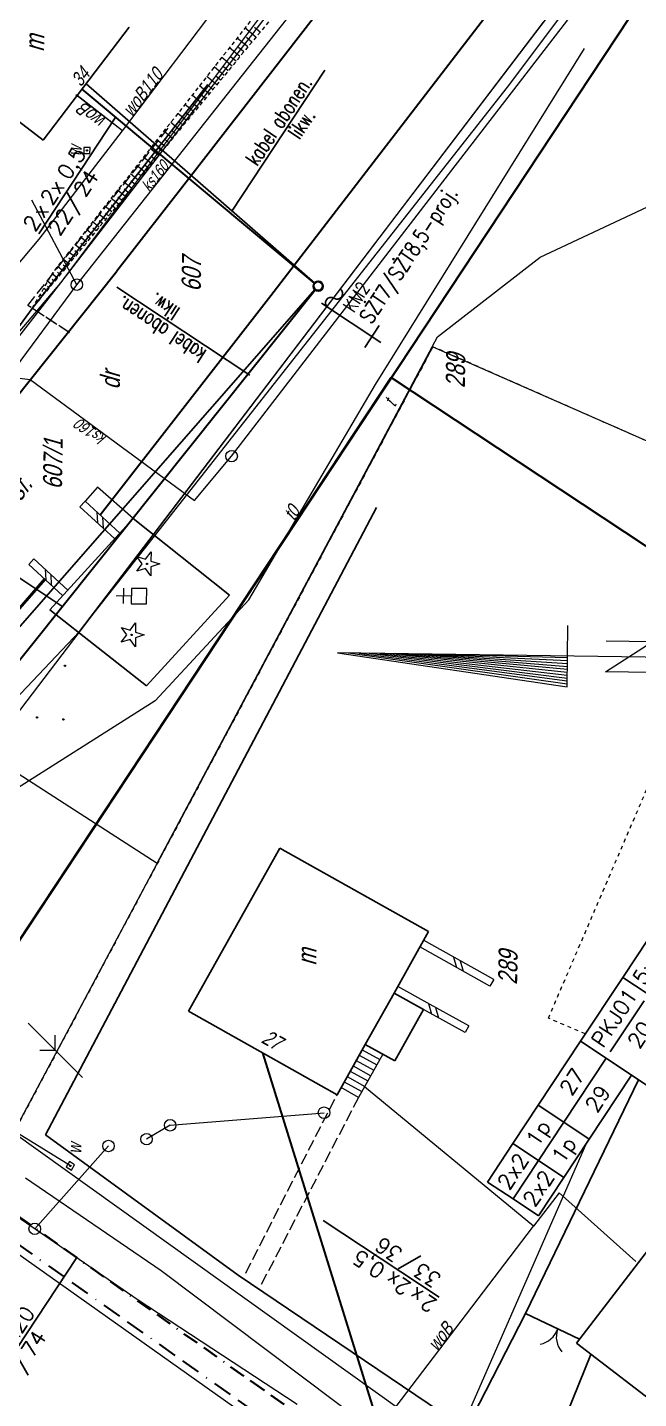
# Model space of a CAD drawing. Header units: millimetres. Extents: x 4848043 to 9699780, y 5827542 to 11659147.
# Drawn here: x 4849692.8 to 4849772.5, y 5830540 to 5830718.8 of the extents above; entities that cross this region are included whole.
import ezdxf
from ezdxf.enums import TextEntityAlignment as Align

# ---------------------------------------------------------------- set-up
doc = ezdxf.new("R2010")
doc.units = ezdxf.units.MM
doc.header["$MEASUREMENT"] = 0
for name, pattern in [('0', [0]), ('BORDER', [1.75, 0.5, -0.25, 0.5, -0.25, 0, -0.25]), ('BUD', [0]), ('GUZ', [1, 0.5, -0.5]), ('KOC', [2, 1.5, -0.5]), ('KOJ', [0]), ('SCH', [0]), ('UPW', [0]), ('WSG', [0]), ('WSQ', [0.85, 0.5, -0.35])]:
    doc.linetypes.add(name, pattern=pattern)
doc.layers.get('0').update_dxf_attribs({"lineweight": 18})
for name, color, linetype, lineweight in [('EADTD_T_0', 7, '0', 18), ('EBTPO_L_6', 9, '0', 18), ('EBUOA_T_0', 7, '0', 25), ('EBUOA_T_1', 251, '0', 25), ('EBUPP_L_3', 6, '0', 25), ('EDZPD_L_0', 251, '0', 18), ('EDZTD_T_0', 7, '0', 25), ('EUZOU_T_0', 251, '0', 18), ('EUZPU_L_4', 251, 'GUZ', 18), ('SDROK_T_0', 250, '0', 18), ('SDRPK_L_0', 7, '0', 35), ('SDRPK_L_2', 251, 'KOC', 18), ('SDRPT_L_6', 251, '0', 18), ('SZAPM_T_0', 251, '0', 18), ('SZOPO_T_0', 251, '0', 18), ('SZZPZ_T_0', 251, '0', 15), ('TEL kable doziemne proj.', 32, 'BORDER', 30), ('TES kable doziemne proj.', 4, 'BORDER', 40), ('TES kable napow. proj.', 241, 'LIN_NAPOW_PROJ', 35), ('TES zakończenia projektowane', 4, 'Continuous', 40), ('UEEPA_T_2', 251, '0', 18), ('UKKOO_T_2', 7, '0', 18), ('UKKPA_T_4', 251, '0', 18), ('UKKPOR_L_0', 36, '0', 18), ('UTTOO_T_0', 7, '0', 18), ('UTTPA_T_2', 34, '0', 18), ('UTTPO_L_0', 34, '0', 18), ('UWWOA_T_0', 251, '0', 18), ('UWWOO_T_0', 251, '0', 18), ('UWWPA_T_0', 251, '0', 18), ('UWWPO_L_0', 162, 'UPW', 18), ('WUKPS_L_2', 251, '0', 18)]:
    doc.layers.add(name, color=color, linetype=linetype, lineweight=lineweight)
doc.layers.add('RYS layout', color=7, linetype='Continuous', lineweight=30, plot=False)
for name, color, linetype in [('SZOPO_L_0', 251, 'BGS'), ('TES kable napow. likw.', 9, 'LIN_NAPOW_LIKW'), ('TES opisy kabli abon.', 30, 'Continuous'), ('TES opisy kabli rozdz.', 30, 'Continuous'), ('TES rury', 6, 'Continuous'), ('TES słup. PD', 6, 'Continuous')]:
    doc.layers.add(name, color=color, linetype=linetype)
doc.styles.add('ROMANS', font='simplex.shx')
doc.styles.add('SIMPLEX', font='simplex.shx', dxfattribs={"width": 0.8, "height": 1.5})
doc.styles.add('Simplex2', font='simplex.shx', dxfattribs={"width": 0.7})
doc.styles.get("Standard").update_dxf_attribs({"font": 'txt', "width": 0.8, "oblique": 15})
doc.linetypes.add('BGS', pattern='A,2.5,[133,ltypeshp.shx,S=0.2,R=0,X=0,Y=0],2.5', length=5)
doc.linetypes.add('LIN_NAPOW_LIKW', pattern='A,0.0001,[131,ltypeshp.shx,S=0.1,R=20,X=0.34023,Y=-0.12817],-0.1,[131,ltypeshp.shx,S=0.1,R=200,X=0.35977,Y=0.12817],-0.3,[135,l_napow.shx,S=0.1,R=0,X=-0.4,Y=0],-0.2,[135,l_napow.shx,S=0.1,R=180,X=0.2,Y=0],-0.2', length=0.8001)
doc.linetypes.add('LIN_NAPOW_PROJ', pattern='A,0.0001,-0.4,[136,l_napow.shx,S=0.1,R=0,X=-0.4,Y=0],-0.2,[137,l_napow.shx,S=0.1,R=0,X=-0.2,Y=0],-0.2', length=0.8001)

# ---------------------------------------------------------------- blocks, each defined once
blk = doc.blocks.new('FIG_2')
at = {"color": 0}
for p, q in [((-0.50583, 0.991555), (0.49417, 0.991555)), ((-0.00583, 0.491555), (-0.00583, 1.491555)), ((0.49417, 0.491555), (-0.50583, 0.491555)), ((-0.50583, 0.491555), (-0.50583, -0.508445)), ((0.49417, -0.508445), (0.49417, 0.491555)), ((-0.50583, -0.508445), (0.49417, -0.508445))]:
    blk.add_line(p, q, dxfattribs=at)
blk = doc.blocks.new('BGB')
at = {"color": 0}
for centre, start, end in [((-1.5, 0.021), 0, 60.404), ((1.5, 0.021), 120, 180.404)]:
    blk.add_arc(centre, 1.5, start, end, dxfattribs=at)
blk = doc.blocks.new('DIG')
at = {"color": 0}
for p, q in [((-0.78225, -0.26495), (-0.3012, 0.09375)), ((-0.4937, 0.6621), (-0.0039, 0.31545)), ((-0.3012, 0.09375), (-0.4937, 0.6621)), ((-0.0039, 0.31545), (0.4771, 0.67415)), ((0.4771, 0.67415), (0.2988, 0.1012)), ((0.2988, 0.1012), (0.7886, -0.24545)), ((-0.18225, -0.2575), (-0.78225, -0.26495)), ((0.01025, -0.82585), (-0.18225, -0.2575)), ((0.1886, -0.2529), (0.01025, -0.82585)), ((0.7886, -0.24545), (0.1886, -0.2529))]:
    blk.add_line(p, q, dxfattribs=at)
blk.add_circle((0, 0), 0.045, dxfattribs=at)
blk = doc.blocks.new('GRO')
at = {"color": 0}
blk.add_circle((0, 0), 0.045, dxfattribs=at)
blk = doc.blocks.new('PNN')
at = {"color": 0}
for p, q in [((0.4395, 0.01539), (5.4395, 0.01539)), ((2.9395, 0.01539), (2.2324, 0.72249)), ((2.9395, 0.01539), (2.2324, -0.69171))]:
    blk.add_line(p, q, dxfattribs=at)
blk = doc.blocks.new('UKK')
at = {"color": 0}
blk.add_circle((0, 0), 0.375, dxfattribs=at)
blk = doc.blocks.new('SLS')
at = {"color": 0}
blk.add_circle((0, 0), 0.25, dxfattribs=at)
blk.add_circle((0, 0), 0.25, dxfattribs=at)
blk = doc.blocks.new('ZAS')
at = {"color": 0}
for p, q in [((0.2, 0.2), (-0.2, 0.2)), ((-0.2, 0.2), (-0.2, -0.2)), ((0.2, -0.2), (0.2, 0.2)), ((-0.2, -0.2), (0.2, -0.2))]:
    blk.add_line(p, q, dxfattribs=at)
blk.add_circle((0, 0), 0.045, dxfattribs=at)
blk = doc.blocks.new('KIER_PLN2')
for p, q in [((0.34, 24.464), (-1.66, -5.536)), ((0.34, 24.464), (-1.66, -5.536)), ((0.34, -20.536), (0.34, 24.464)), ((0.34, 23.089), (-1.47, -5.536)), ((0.34, 21.714), (-1.28, -5.536)), ((0.34, 20.339), (-1.09, -5.536)), ((0.34, 18.964), (-0.9, -5.536)), ((0.34, 17.589), (-0.71, -5.536)), ((0.34, 16.214), (-0.52, -5.536)), ((0.34, 14.839), (-0.33, -5.536)), ((0.34, 13.464), (-0.14, -5.536)), ((0.34, 12.089), (0.05, -5.536)), ((0.34, 10.714), (0.24, -5.536)), ((-1.66, -5.536), (2.34, -5.536)), ((-0.66, -16.536), (-0.66, -10.536)), ((-0.66, -10.536), (1.34, -16.536)), ((1.34, -16.536), (1.34, -10.536))]:
    blk.add_line(p, q)
blk = doc.blocks.new('KB-RZP')
at = {"style": 'SIMPLEX'}
for s, p in [('x', (-4.75, 0.25)), ('x', (-2.783, 0.25)), ('/', (0.5, 0.389))]:
    blk.add_text(s, height=1, dxfattribs=at).set_placement(p)
for tag, p in [('POJ-KAB', (-5.158, 0.25)), ('DL-KAB', (0.19, -1.25))]:
    blk.add_attdef(tag, text='', height=1, dxfattribs=at).set_placement(p, align=Align.RIGHT)
for tag, p in [('KONS-KAB', (-3.5, 0.25)), ('SR-ZYL', (-0.85, 0.25)), ('SEP', (0.835, -1.25))]:
    blk.add_attdef(tag, text='', height=1, dxfattribs=at).set_placement(p, align=Align.CENTER)
for tag, p in [('NR-KAB', (1.5, 0.25)), ('DL-MON', (1.5, -1.25))]:
    blk.add_attdef(tag, p, '', height=1, dxfattribs=at)
at = {"style": 'SIMPLEX', "flags": 1}
blk.add_attdef('TYP-KAB', text='', height=0.5, dxfattribs=at).set_placement((-8.408, 0.25), align=Align.RIGHT)
blk.add_attdef('REJ-SZAF', (7.64, 0.25), '', height=0.5, dxfattribs=at)
blk = doc.blocks.new('KB-IWP')
at = {"style": 'SIMPLEX'}
for p in [(-1.218, 0.25), (0.637, 0.25)]:
    blk.add_text('x', height=1, dxfattribs=at).set_placement(p, align=Align.RIGHT)
for tag, p in [('POJ-KAB', (-2.134, 0.25)), ('DL-KAB', (-0.618, -1.25))]:
    blk.add_attdef(tag, text='', height=1, dxfattribs=at).set_placement(p, align=Align.RIGHT)
for tag, p in [('KONS-KAB', (-0.519, 0.25)), ('SR-ZYL', (2.116, 0.25)), ('SEP', (-0.022, -1.25))]:
    blk.add_attdef(tag, text='', height=1, dxfattribs=at).set_placement(p, align=Align.CENTER)
at = {"style": 'SIMPLEX', "flags": 1}
blk.add_attdef('TYP-KAB', text='', height=0.5, dxfattribs=at).set_placement((-6.017, 0.25), align=Align.RIGHT)
blk.add_attdef('REJ-SZAF', (6.387, 0.25), '', height=0.5, dxfattribs=at)
at = {"style": 'SIMPLEX'}
blk.add_attdef('DL-MON', (0.697, -1.25), '', height=1, dxfattribs=at)
blk = doc.blocks.new('*U135')
for p, q in [((10, 0), (0, 0)), ((0, 0), (0, -4)), ((10, -4), (10, 0)), ((0, -4), (0, -8)), ((9, -4), (1, -4)), ((10, -8), (10, -4)), ((0, -8), (0, -12)), ((10, -12), (10, -8)), ((10, -12), (0, -12))]:
    blk.add_line(p, q)
at = {"style": 'SIMPLEX'}
for tag, p in [('SZAFA', (5, -2)), ('PUNKT', (5, -6))]:
    blk.add_attdef(tag, text='', height=2, dxfattribs=at).set_placement(p, align=Align.MIDDLE_CENTER)
blk = doc.blocks.new('*U136')
for p, q in [((6, 0), (0, 0)), ((0, 0), (0, -4)), ((6, 0), (6, -4)), ((12, 0), (6, 0)), ((22, 0), (12, 0)), ((12, 0), (12, -4)), ((22, -4), (22, 0)), ((6, -4), (0, -4)), ((12, -4), (6, -4)), ((22, -4), (12, -4))]:
    blk.add_line(p, q)
at = {"style": 'SIMPLEX'}
for s, p in [('2x2', (3, -2)), ('1p', (9, -2))]:
    blk.add_text(s, height=2, dxfattribs=at).set_placement(p, align=Align.MIDDLE_CENTER)
blk.add_attdef('PARA1', text='', height=2, dxfattribs=at).set_placement((17, -2), align=Align.MIDDLE_CENTER)
blk = doc.blocks.new('*U126')
for p, q in [((6, 0), (0, 0)), ((0, 0), (0, -16)), ((6, 0), (6, -4)), ((12, 0), (6, 0)), ((22, 0), (12, 0)), ((12, 0), (12, -4)), ((22, -4), (22, 0)), ((6, -4), (6, -8)), ((12, -4), (6, -4)), ((22, -4), (12, -4)), ((12, -4), (12, -8)), ((22, -8), (22, -4)), ((6, -8), (6, -12)), ((12, -8), (6, -8)), ((22, -8), (12, -8)), ((12, -8), (12, -12)), ((22, -12), (22, -8)), ((6, -12), (6, -16)), ((12, -12), (6, -12)), ((22, -12), (12, -12)), ((12, -12), (12, -16)), ((22, -16), (22, -12)), ((0, -16), (0, -20)), ((6, -16), (6, -20)), ((12, -16), (6, -16)), ((22, -16), (12, -16)), ((12, -16), (12, -20)), ((22, -20), (22, -16)), ((6, -20), (0, -20)), ((12, -20), (6, -20)), ((12, -20), (22, -20))]:
    blk.add_line(p, q)
at = {"style": 'SIMPLEX'}
for s, p in [('5x2', (3, -2)), ('1p', (9, -2)), ('2p', (9, -6)), ('3p', (9, -10)), ('4p', (9, -14)), ('5p', (9, -18))]:
    blk.add_text(s, height=2, dxfattribs=at).set_placement(p, align=Align.MIDDLE_CENTER)
for tag, p in [('PARA1', (17, -2)), ('PARA2', (17, -6)), ('PARA3', (17, -10)), ('PARA4', (17, -14)), ('PARA5', (17, -18))]:
    blk.add_attdef(tag, text='', height=2, dxfattribs=at).set_placement(p, align=Align.MIDDLE_CENTER)

msp = doc.modelspace()

# ---------------------------------------------------------------- linework, layer by layer
at = {"layer": 'EBTPO_L_6', "linetype": 'SCH'}
for p, q in [((4849736.83, 5830586.17), (4849733.67, 5830580.55)), ((4849739.11, 5830584.89), (4849735.94, 5830579.27)), ((4849736.04, 5830584.79), (4849738.32, 5830583.51)), ((4849736.44, 5830585.48), (4849738.71, 5830584.2)), ((4849739.11, 5830584.89), (4849736.83, 5830586.17)), ((4849735.26, 5830583.38), (4849737.54, 5830582.1)), ((4849735.65, 5830584.08), (4849737.93, 5830582.81)), ((4849734.08, 5830581.28), (4849736.38, 5830580.02)), ((4849734.47, 5830582), (4849736.77, 5830580.71)), ((4849734.87, 5830582.69), (4849737.16, 5830581.41)), ((4849735.94, 5830579.27), (4849733.67, 5830580.55))]:
    msp.add_line(p, q, dxfattribs=at)
at = {"layer": 'EBUPP_L_3', "linetype": 'BUD'}
for p, q in [((4849694.83, 5830704.12), (4849706.05, 5830718.83)), ((4849682.67, 5830713.4), (4849694.83, 5830704.12))]:
    msp.add_line(p, q, dxfattribs=at)
at = {"layer": 'EBUPP_L_3', "linetype": '0'}
for p, q in [((4849713.76, 5830590.51), (4849725.7, 5830611.78)), ((4849725.7, 5830611.78), (4849745.07, 5830600.91)), ((4849745.07, 5830600.91), (4849740.59, 5830592.87)), ((4849740.59, 5830592.87), (4849736.83, 5830586.17)), ((4849740.59, 5830592.87), (4849744.41, 5830590.72)), ((4849733.15, 5830579.62), (4849713.76, 5830590.51)), ((4849744.41, 5830590.72), (4849740.67, 5830584.03)), ((4849733.15, 5830579.62), (4849736.83, 5830586.17)), ((4849740.67, 5830584.03), (4849736.83, 5830586.17)), ((4849764.38, 5830547.2), (4849777.65, 5830564.5)), ((4849784.31, 5830531.9), (4849764.38, 5830547.2))]:
    msp.add_line(p, q, dxfattribs=at)
at = {"layer": 'EDZPD_L_0', "linetype": '0'}
for p, q in [((4849741.57, 5830744.87), (4849697.07, 5830685.5)), ((4849699.56, 5830640.01), (4849766.72, 5830728.23)), ((4849728.59, 5830726.38), (4849697.07, 5830685.5)), ((4849728.59, 5830726.38), (4849697.07, 5830685.5)), ((4849755.36, 5830711), (4849767.76, 5830727.55)), ((4849667.28, 5830597.6), (4849760.08, 5830719.51)), ((4849699.56, 5830640.01), (4849755.36, 5830711)), ((4849697.07, 5830685.5), (4849628.93, 5830605.26)), ((4849697.07, 5830685.5), (4849690.69, 5830677.29)), ((4849697.07, 5830685.5), (4849690.69, 5830677.29)), ((4849690.95, 5830574.63), (4849745.65, 5830677.17)), ((4849745.65, 5830677.17), (4849800.55, 5830652.97)), ((4849617.37, 5830553.72), (4849699.56, 5830640.01)), ((4849659.04, 5830597.47), (4849699.56, 5830640.01)), ((4849748.29, 5830533.62), (4849690.95, 5830574.63)), ((4849748.29, 5830533.62), (4849765.58, 5830573.1)), ((4849680.47, 5830566.72), (4849719.64, 5830538.97))]:
    msp.add_line(p, q, dxfattribs=at)
at = {"layer": 'EUZPU_L_4', "linetype": 'GUZ'}
for p, q in [((4849745.65, 5830677.17), (4849690.95, 5830574.63)), ((4849789.97, 5830657.62), (4849745.65, 5830677.17)), ((4849760.71, 5830589.59), (4849784.15, 5830644.08)), ((4849765.54, 5830587.55), (4849760.71, 5830589.59))]:
    msp.add_line(p, q, dxfattribs=at)
at = {"layer": 'RYS layout'}
for points in [[(4849188.43, 5830355.33), (4849572.03, 5830935.54), (4849809.77, 5830778.36), (4849426.16, 5830198.15)], [(4849519.6, 5830339.47), (4849740.2, 5830673.14), (4849977.94, 5830515.95), (4849757.33, 5830182.29)]]:
    msp.add_lwpolyline(points, close=True, dxfattribs=at)
at = {"layer": 'SDRPK_L_0', "linetype": 'KOJ'}
for p, q in [((4849786.93, 5830793.46), (4849713.78, 5830699.04)), ((4849724.51, 5830683.85), (4849801.43, 5830783.88)), ((4849713.78, 5830699.04), (4849704.42, 5830687.01)), ((4849679.91, 5830656.4), (4849704.42, 5830687.01)), ((4849679.91, 5830656.4), (4849704.42, 5830687.01)), ((4849702.23, 5830655.24), (4849724.51, 5830683.85)), ((4849694.97, 5830646.91), (4849675.09, 5830623.92)), ((4849695.1, 5830646.83), (4849675.09, 5830623.92))]:
    msp.add_line(p, q, dxfattribs=at)
at = {"layer": 'SDRPK_L_2', "linetype": 'KOC'}
for p, q in [((4849692.8, 5830682.56), (4849711.32, 5830705.91)), ((4849698.26, 5830678.96), (4849692.8, 5830682.56)), ((4849698.09, 5830679.1), (4849693.39, 5830682.17)), ((4849721.23, 5830556.35), (4849733.15, 5830579.62)), ((4849735.94, 5830579.27), (4849723.2, 5830554.73))]:
    msp.add_line(p, q, dxfattribs=at)
at = {"layer": 'SDRPT_L_6', "linetype": '0'}
for p, q in [((4849701.9, 5830658.85), (4849700.29, 5830657.02)), ((4849706.57, 5830654.75), (4849701.9, 5830658.85)), ((4849700.29, 5830657.02), (4849699.61, 5830656.29)), ((4849704.16, 5830652.11), (4849699.61, 5830656.29)), ((4849704.83, 5830652.86), (4849700.29, 5830657.02)), ((4849701.82, 5830655.61), (4849701.88, 5830654.19)), ((4849702.55, 5830654.94), (4849702.62, 5830653.52)), ((4849693.61, 5830649.52), (4849692.92, 5830648.77)), ((4849698.04, 5830645.44), (4849693.61, 5830649.52)), ((4849697.35, 5830644.71), (4849692.92, 5830648.77)), ((4849695.09, 5830648.15), (4849695.14, 5830646.75)), ((4849695.82, 5830647.48), (4849695.87, 5830646.08)), ((4849744.43, 5830599.76), (4849743.94, 5830598.89)), ((4849753.58, 5830594.64), (4849744.43, 5830599.76)), ((4849753.09, 5830593.77), (4849743.94, 5830598.89)), ((4849748.35, 5830597.57), (4849748.73, 5830596.2)), ((4849749.22, 5830597.08), (4849749.6, 5830595.73)), ((4849741.06, 5830593.74), (4849740.59, 5830592.87)), ((4849744.91, 5830591.61), (4849741.06, 5830593.74)), ((4849753.58, 5830594.64), (4849753.09, 5830593.77)), ((4849744.41, 5830590.72), (4849740.59, 5830592.87)), ((4849749.88, 5830587.74), (4849744.41, 5830590.72)), ((4849750.35, 5830588.61), (4849744.91, 5830591.61)), ((4849745.08, 5830591.51), (4849745.48, 5830590.14)), ((4849745.98, 5830591.01), (4849746.37, 5830589.66)), ((4849750.35, 5830588.61), (4849749.88, 5830587.74))]:
    msp.add_line(p, q, dxfattribs=at)
at = {"layer": 'SZOPO_L_0', "linetype": 'BGS'}
for p, q in [((4849693.39, 5830682.17), (4849716.28, 5830711.36)), ((4849693.39, 5830682.17), (4849689.5, 5830676.85)), ((4849706.57, 5830654.75), (4849695.67, 5830642.86)), ((4849706.57, 5830654.75), (4849695.67, 5830642.86)), ((4849719.13, 5830644.78), (4849706.57, 5830654.75)), ((4849719.13, 5830644.78), (4849706.57, 5830654.75)), ((4849724.76, 5830630.54), (4849738.3, 5830656.18)), ((4849708.3, 5830632.95), (4849719.13, 5830644.78)), ((4849708.3, 5830632.95), (4849719.13, 5830644.78)), ((4849695.67, 5830642.86), (4849708.3, 5830632.95)), ((4849695.67, 5830642.86), (4849708.3, 5830632.95)), ((4849695.13, 5830574.4), (4849724.76, 5830630.54)), ((4849757.72, 5830551.08), (4849772.47, 5830581.58)), ((4849720.23, 5830556.07), (4849695.13, 5830574.4)), ((4849750.01, 5830536.01), (4849720.23, 5830556.07)), ((4849757.72, 5830551.08), (4849750.01, 5830536.01)), ((4849764.79, 5830547.73), (4849757.72, 5830551.08)), ((4849759.35, 5830528.68), (4849766.27, 5830545.74))]:
    msp.add_line(p, q, dxfattribs=at)
at = {"layer": 'TEL kable doziemne proj.', "ltscale": 5}
msp.add_lwpolyline([(4849646.44, 5830589.12), (4849650.8, 5830588.97), (4849681.05, 5830567.53), (4849720.22, 5830539.79), (4849742.1, 5830524.26)], dxfattribs=at)
at = {"layer": 'TES kable doziemne proj.', "ltscale": 4.2}
msp.add_lwpolyline([(4849641.47, 5830591.31), (4849646.83, 5830596.54), (4849646.83, 5830596.54), (4849682.78, 5830569.98), (4849721.95, 5830542.24), (4849743.84, 5830526.71)], dxfattribs=at)
at = {"layer": 'TES kable napow. likw.', "ltscale": 4.5}
msp.add_line((4849730.26, 5830685.44), (4849700.44, 5830711.47), dxfattribs=at)
at = {"layer": 'TES kable napow. likw.', "ltscale": 5}
msp.add_line((4849673.46, 5830619.79), (4849730.31, 5830684.67), dxfattribs=at)
at = {"layer": 'TES kable napow. proj.', "ltscale": 5}
msp.add_line((4849742.3, 5830524.64), (4849723.46, 5830585.06), dxfattribs=at)
for points in [[(4849730.2, 5830685.47), (4849699.89, 5830710.76)], [(4849676.73, 5830617.56), (4849730.29, 5830684.6)]]:
    msp.add_lwpolyline(points, dxfattribs=at)
at = {"layer": 'TES opisy kabli rozdz.'}
for p, q in [((4849704.22, 5830707.03), (4849694.23, 5830691.91)), ((4849682.33, 5830653.2), (4849697.24, 5830643.35)), ((4849731.35, 5830563.22), (4849746.47, 5830553.22)), ((4849681.93, 5830532.27), (4849699.18, 5830558.37))]:
    msp.add_line(p, q, dxfattribs=at)
at = {"layer": 'TES rury', "linetype": 'Continuous'}
for p, q in [((4849731.56, 5830713.25), (4849719.4, 5830694.86)), ((4849704.42, 5830684.92), (4849721.79, 5830673.44)), ((4849731.1, 5830682.86), (4849738.86, 5830677.73)), ((4849738.64, 5830679.92), (4849736.75, 5830677.07))]:
    msp.add_line(p, q, dxfattribs=at)
for centre, start, end in [((4849732.36, 5830682.89), 56.5292, 236.5292), ((4849733.16, 5830684.09), 236.5292, 56.5292)]:
    msp.add_arc(centre, 0.721, start, end, dxfattribs=at)
at = {"layer": 'TES zakończenia projektowane'}
msp.add_circle((4849730.67, 5830685.08), 0.609, dxfattribs=at)
at = {"layer": 'UKKPOR_L_0', "linetype": '0'}
for p, q in [((4849699.21, 5830685.26), (4849727.19, 5830720.69)), ((4849748.14, 5830700.21), (4849763.97, 5830720.77)), ((4849719.39, 5830662.9), (4849748.14, 5830700.21)), ((4849699.21, 5830685.26), (4849693.33, 5830696.27)), ((4849690.48, 5830673.42), (4849699.21, 5830685.26)), ((4849690.31, 5830673.24), (4849693.13, 5830672.91)), ((4849693.13, 5830672.91), (4849714.53, 5830657.1)), ((4849714.53, 5830657.1), (4849719.39, 5830662.9)), ((4849711.38, 5830575.63), (4849731.45, 5830577.27)), ((4849711.38, 5830575.63), (4849708.3, 5830573.82)), ((4849707.09, 5830552.9), (4849677.67, 5830573.19)), ((4849693.71, 5830562.12), (4849703.33, 5830572.93)), ((4849727.95, 5830539.21), (4849707.09, 5830552.9))]:
    msp.add_line(p, q, dxfattribs=at)
at = {"layer": 'UTTPO_L_0', "linetype": '0'}
for p, q in [((4849755.69, 5830700.4), (4849765.43, 5830716.06)), ((4849759.66, 5830688.86), (4849807.41, 5830711.29)), ((4849738.18, 5830672.24), (4849755.69, 5830700.4)), ((4849759.66, 5830688.86), (4849783.54, 5830700.08)), ((4849746.24, 5830678.46), (4849759.66, 5830688.86)), ((4849746.24, 5830678.46), (4849759.66, 5830688.86)), ((4849709.69, 5830609.8), (4849746.24, 5830678.46)), ((4849709.69, 5830609.8), (4849746.24, 5830678.46)), ((4849721.62, 5830644.16), (4849738.18, 5830672.24)), ((4849721.62, 5830644.16), (4849709.4, 5830630.97)), ((4849721.62, 5830644.16), (4849709.4, 5830630.97)), ((4849709.4, 5830630.97), (4849676.2, 5830609.92)), ((4849709.4, 5830630.97), (4849676.2, 5830609.92)), ((4849683.7, 5830626.55), (4849709.69, 5830609.8)), ((4849683.7, 5830626.55), (4849709.69, 5830609.8))]:
    msp.add_line(p, q, dxfattribs=at)
at = {"layer": 'UWWPO_L_0', "linetype": 'UPW'}
for p, q in [((4849705.17, 5830705.34), (4849733.24, 5830742.46)), ((4849705.17, 5830705.34), (4849728.12, 5830735.7)), ((4849705.17, 5830705.34), (4849699.07, 5830710.03)), ((4849705.17, 5830705.34), (4849699.23, 5830709.91)), ((4849694.3, 5830691.19), (4849705.17, 5830705.34)), ((4849694.3, 5830691.19), (4849705.17, 5830705.34)), ((4849651.07, 5830639.99), (4849694.3, 5830691.19)), ((4849651.07, 5830639.99), (4849694.3, 5830691.19)), ((4849698.36, 5830570.34), (4849678.99, 5830582.29)), ((4849758.79, 5830562.48), (4849736.73, 5830580.66)), ((4849710.2, 5830556.67), (4849692.51, 5830568.74)), ((4849762.13, 5830566.84), (4849758.79, 5830562.48)), ((4849762.13, 5830566.84), (4849772.13, 5830557.88)), ((4849738.26, 5830535.56), (4849758.66, 5830562.3)), ((4849758.66, 5830562.3), (4849758.79, 5830562.48)), ((4849738.26, 5830535.56), (4849710.2, 5830556.67))]:
    msp.add_line(p, q, dxfattribs=at)
at = {"layer": 'WUKPS_L_2', "linetype": 'WSQ'}
for p, q in [((4849726.54, 5830725.62), (4849696.12, 5830686.9)), ((4849728.01, 5830724.13), (4849693.39, 5830682.17)), ((4849693.39, 5830682.17), (4849696.12, 5830686.9))]:
    msp.add_line(p, q, dxfattribs=at)
at = {"layer": 'WUKPS_L_2', "linetype": 'WSG'}
for p, q in [((4849723.1, 5830718.18), (4849722.37, 5830718.79)), ((4849721.53, 5830716.27), (4849720.11, 5830717.43)), ((4849722.57, 5830717.55), (4849721.13, 5830718.74)), ((4849722.04, 5830716.9), (4849721.33, 5830717.49)), ((4849720.48, 5830715.01), (4849719.1, 5830716.15)), ((4849721, 5830715.64), (4849720.31, 5830716.21)), ((4849718.44, 5830712.54), (4849717.12, 5830713.65)), ((4849719.46, 5830713.77), (4849718.1, 5830714.89)), ((4849718.95, 5830713.15), (4849718.28, 5830713.71)), ((4849719.97, 5830714.4), (4849719.28, 5830714.95)), ((4849717.46, 5830711.32), (4849716.16, 5830712.4)), ((4849717.95, 5830711.93), (4849717.3, 5830712.48)), ((4849715.48, 5830708.94), (4849714.23, 5830709.98)), ((4849716.46, 5830710.14), (4849715.2, 5830711.18)), ((4849715.97, 5830709.53), (4849715.34, 5830710.06)), ((4849716.95, 5830710.73), (4849716.32, 5830711.26)), ((4849714.51, 5830707.77), (4849713.29, 5830708.77)), ((4849715.01, 5830708.36), (4849714.37, 5830708.86)), ((4849712.61, 5830705.47), (4849711.45, 5830706.43)), ((4849713.55, 5830706.61), (4849712.37, 5830707.59)), ((4849713.08, 5830706.04), (4849712.49, 5830706.53)), ((4849714.04, 5830707.2), (4849713.43, 5830707.69)), ((4849711.69, 5830704.34), (4849710.55, 5830705.28)), ((4849712.14, 5830704.89), (4849711.57, 5830705.38)), ((4849709.85, 5830702.11), (4849708.77, 5830703.01)), ((4849710.77, 5830703.22), (4849709.65, 5830704.14)), ((4849710.3, 5830702.67), (4849709.75, 5830703.12)), ((4849711.22, 5830703.77), (4849710.67, 5830704.24)), ((4849708.95, 5830701.03), (4849707.89, 5830701.89)), ((4849708.5, 5830700.48), (4849707.99, 5830700.91)), ((4849709.4, 5830701.56), (4849708.87, 5830702.01)), ((4849707.19, 5830698.88), (4849706.19, 5830699.72)), ((4849708.07, 5830699.95), (4849707.03, 5830700.8)), ((4849707.62, 5830699.41), (4849707.11, 5830699.82)), ((4849705.46, 5830696.79), (4849704.51, 5830697.57)), ((4849706.32, 5830697.84), (4849705.33, 5830698.63)), ((4849705.89, 5830697.3), (4849705.39, 5830697.71)), ((4849706.75, 5830698.35), (4849706.25, 5830698.76)), ((4849704.62, 5830695.77), (4849703.67, 5830696.52)), ((4849704.19, 5830695.25), (4849703.74, 5830695.62)), ((4849705.03, 5830696.28), (4849704.55, 5830696.67)), ((4849702.94, 5830693.74), (4849702.06, 5830694.47)), ((4849703.78, 5830694.74), (4849702.87, 5830695.5)), ((4849703.35, 5830694.23), (4849702.92, 5830694.6)), ((4849701.31, 5830691.77), (4849700.48, 5830692.46)), ((4849702.12, 5830692.75), (4849701.26, 5830693.45)), ((4849701.72, 5830692.26), (4849701.3, 5830692.61)), ((4849702.53, 5830693.24), (4849702.1, 5830693.59)), ((4849699.73, 5830689.83), (4849698.92, 5830690.49)), ((4849700.51, 5830690.8), (4849699.7, 5830691.47)), ((4849700.12, 5830690.31), (4849699.73, 5830690.63)), ((4849700.92, 5830691.27), (4849700.5, 5830691.62)), ((4849698.18, 5830687.94), (4849697.43, 5830688.57)), ((4849698.95, 5830688.89), (4849698.17, 5830689.52)), ((4849698.57, 5830688.41), (4849698.17, 5830688.72)), ((4849699.34, 5830689.36), (4849698.95, 5830689.69)), ((4849696.67, 5830686.11), (4849695.97, 5830686.66)), ((4849697.03, 5830686.56), (4849696.68, 5830686.87)), ((4849697.4, 5830687.03), (4849696.69, 5830687.63)), ((4849697.79, 5830687.49), (4849697.42, 5830687.79)), ((4849695.59, 5830684.83), (4849695.37, 5830685.01)), ((4849695.93, 5830685.24), (4849695.42, 5830685.67)), ((4849696.3, 5830685.67), (4849695.98, 5830685.92)), ((4849694.12, 5830683.04), (4849693.97, 5830683.16)), ((4849694.39, 5830683.37), (4849694.3, 5830683.45)), ((4849694.67, 5830683.71), (4849694.41, 5830683.93)), ((4849694.97, 5830684.06), (4849694.81, 5830684.2)), ((4849695.27, 5830684.44), (4849694.88, 5830684.76)), ((4849693.61, 5830682.43), (4849693.56, 5830682.46)), ((4849693.85, 5830682.72), (4849693.8, 5830682.76))]:
    msp.add_line(p, q, dxfattribs=at)

# ---------------------------------------------------------------- block references
at = {"linetype": 'Continuous', "xscale": 1.999999999999998, "zscale": 1.999999999999998, "rotation": 89.17478727465868}
msp.add_blockref('KIER_PLN2', (4849757.67, 5830636.22), dxfattribs=at)
at = {"layer": 'SZAPM_T_0', "xscale": 2, "yscale": 2, "zscale": 2, "rotation": 88.97723720235952}
msp.add_blockref('FIG_2', (4849707.31, 5830644.65), dxfattribs=at)
msp.add_blockref('FIG_2', (4849707.31, 5830644.65), dxfattribs=at)
at = {"layer": 'SZOPO_T_0', "xscale": 2.00000000039502, "yscale": 2.00000000039502, "zscale": 2.00000000039502, "rotation": 160.4672371963466}
msp.add_blockref('BGB', (4849761.93, 5830549.08), dxfattribs=at)
at = {"layer": 'SZZPZ_T_0', "xscale": 2, "yscale": 2, "zscale": 2, "rotation": 88.97723720235952}
for name, p in [('DIG', (4849708.36, 5830648.85)), ('DIG', (4849708.36, 5830648.85)), ('DIG', (4849706.34, 5830639.59)), ('DIG', (4849706.34, 5830639.59)), ('GRO', (4849697.64, 5830635.56)), ('GRO', (4849694.02, 5830628.83)), ('GRO', (4849697.46, 5830628.56))]:
    msp.add_blockref(name, p, dxfattribs=at)
at = {"layer": 'TES opisy kabli abon.', "linetype": 'Continuous', "xscale": 1.999999999546577, "yscale": 1.999999999546577, "zscale": 1.999999999546577}
for p, rotation, values in [((4849697.42, 5830696.75), 56.52915818062414, {'POJ-KAB': '2', 'KONS-KAB': '2', 'DL-KAB': '22', 'DL-MON': '24', 'SR-ZYL': '0,5', 'SEP': '/'}), ((4849741.64, 5830556.42), 146.5291581772033, {'POJ-KAB': '2', 'KONS-KAB': '2', 'DL-KAB': '33', 'DL-MON': '36', 'SR-ZYL': '0,5', 'SEP': '/'})]:
    msp.add_blockref('KB-IWP', p, dxfattribs=dict(at, rotation=rotation)).add_auto_attribs(values)
at = {"layer": 'TES opisy kabli rozdz.', "xscale": 2, "yscale": 2, "zscale": 2, "rotation": 56.52915817486027}
msp.add_blockref('KB-RZP', (4849689.71, 5830544.04), dxfattribs=at).add_auto_attribs({'POJ-KAB': '10', 'KONS-KAB': '2', 'SR-ZYL': '0,5', 'NR-KAB': 'R20', 'DL-KAB': '62+7', 'DL-MON': '74', 'SEP': '/'})
at = {"layer": 'TES słup. PD'}
for name, p, rotation, values in [('*U126', (4849770.42, 5830594.92), 56.52915817872768, {'PARA5': 'rez'}), ('*U135', (4849764.9, 5830586.58), 56.52915818203845, {'SZAFA': 'PKJ01', 'PUNKT': '20'}), ('*U136', (4849752.77, 5830568.23), 56.52915818203845, {'PARA1': '27'}), ('*U136', (4849756.1, 5830566.02), 56.52915818203845, {'PARA1': '29'})]:
    msp.add_blockref(name, p, dxfattribs=dict(at, rotation=rotation)).add_auto_attribs(values)
at = {"layer": 'UEEPA_T_2', "xscale": 2.000000000182212, "yscale": 2.000000000182212, "zscale": 2.000000000182212, "rotation": 315.1172371951175}
msp.add_blockref('PNN', (4849692.2, 5830589.53), dxfattribs=at)
at = {"layer": 'UKKPA_T_4', "xscale": 2, "yscale": 2, "zscale": 2, "rotation": 88.97723720235952}
for p in [(4849699.21, 5830685.26), (4849719.39, 5830662.9), (4849731.45, 5830577.27), (4849711.38, 5830575.63), (4849708.3, 5830573.82), (4849703.33, 5830572.93), (4849693.71, 5830562.12)]:
    msp.add_blockref('UKK', p, dxfattribs=at)
at = {"layer": 'UTTPA_T_2', "xscale": 2.2, "yscale": 2.2, "zscale": 2, "rotation": 88.97723720235952}
msp.add_blockref('SLS', (4849730.67, 5830685.08), dxfattribs=at)
msp.add_blockref('SLS', (4849730.67, 5830685.08), dxfattribs=at)
at = {"layer": 'UWWPA_T_0'}
for p, xscale, yscale, zscale, rotation in [((4849700.52, 5830702.76), 2, 2, 2, 88.97723720235952), ((4849698.36, 5830570.34), 2.000000000519702, 2.000000000519702, 2.000000000519702, 327.677237198445)]:
    msp.add_blockref('ZAS', p, dxfattribs=dict(at, xscale=xscale, yscale=yscale, zscale=zscale, rotation=rotation))

# ---------------------------------------------------------------- texts
at = {"layer": 'EADTD_T_0', "insert": (4849701.04, 5830712.65), "char_height": 1.8, "width": 2.88, "attachment_point": 9, "rotation": 52.608, "line_spacing_factor": 0.82}
msp.add_mtext('34', dxfattribs=at)
at = {"layer": 'EADTD_T_0', "insert": (4849724.18, 5830585.9), "char_height": 2, "attachment_point": 8, "rotation": 330.7149, "line_spacing_factor": 0.82}
msp.add_mtext('27', dxfattribs=at)
at = {"layer": 'EBUOA_T_0', "insert": (4849694.93, 5830715.6), "char_height": 2.5, "width": 2, "attachment_point": 7, "rotation": 88.9772, "line_spacing_factor": 0.82}
msp.add_mtext('m', dxfattribs=at)
at = {"layer": 'EBUOA_T_1', "insert": (4849730.47, 5830598.65), "char_height": 2.48, "attachment_point": 9, "rotation": 88.9772, "line_spacing_factor": 0.82}
msp.add_mtext('m', dxfattribs=at)
at = {"layer": 'EDZTD_T_0', "lineweight": 18, "oblique": 15, "width": 0.8}
for s, p in [('607', (4849716.1, 5830684.33)), ('289', (4849750.56, 5830671.75))]:
    msp.add_text(s, height=2.5, rotation=88.9772, dxfattribs=at).set_placement(p, align=Align.BOTTOM_LEFT)
at = {"layer": 'EDZTD_T_0', "char_height": 2.48, "attachment_point": 5, "rotation": 88.9772, "line_spacing_factor": 0.82}
for s, insert in [('607/1', (4849696.09, 5830661.89)), ('289', (4849755.45, 5830596.18))]:
    msp.add_mtext(s, dxfattribs=dict(at, insert=insert))
at = {"layer": 'EUZOU_T_0', "insert": (4849703.61, 5830673.99, 1), "char_height": 2.5, "width": 2.88, "attachment_point": 6, "rotation": 88.9772, "line_spacing_factor": 0.82}
msp.add_mtext('dr', dxfattribs=at)
at = {"layer": 'SDROK_T_0', "insert": (4849694.15, 5830658.68), "char_height": 2.5, "width": 6.48, "attachment_point": 9, "rotation": 52.089, "line_spacing_factor": 0.82}
msp.add_mtext('j.asf.', dxfattribs=at)
at = {"layer": 'TES rury', "linetype": 'Continuous'}
for s, height, rotation, style, width, p in [('kabel abonen.', 2, 56.5292, 'Simplex2', 0.7, (4849722.72, 5830700.61)), ('likw.', 2, 56.5292, 'Simplex2', 0.7, (4849728.25, 5830704.07)), ('SŻT7/SŻT8,5-proj.', 2, 56.5292, 'ROMANS', 0.8, (4849737.61, 5830679.99)), ('KM2', 1.8, 56.5292, 'ROMANS', 0.8, (4849735.33, 5830681.5)), ('kabel abonen.', 2, 146.5292, 'Simplex2', 0.7, (4849716.25, 5830676.61)), ('likw.', 2, 146.5292, 'Simplex2', 0.7, (4849712.79, 5830682.15))]:
    msp.add_text(s, height=height, rotation=rotation, dxfattribs=dict(at, style=style, width=width)).set_placement(p)
at = {"layer": 'UKKOO_T_2', "char_height": 1.5, "width": 6.48, "line_spacing_factor": 0.82}
for insert, attachment_point, rotation in [((4849710, 5830698.93), 8, 51.6941), ((4849703.24, 5830665.45), 7, 145.6914)]:
    msp.add_mtext('ks160', dxfattribs=dict(at, insert=insert, attachment_point=attachment_point, rotation=rotation))
at = {"layer": 'UTTOO_T_0', "lineweight": 18, "oblique": 15, "width": 0.8}
msp.add_text('t', height=1.8, rotation=61.9707, dxfattribs=at).set_placement((4849741.16, 5830668.92), align=Align.BOTTOM_LEFT)
at = {"layer": 'UTTOO_T_0', "insert": (4849727.6, 5830654.33), "char_height": 1.8, "width": 2.64, "attachment_point": 7, "rotation": 59.4522, "line_spacing_factor": 0.82}
msp.add_mtext('t0', dxfattribs=at)
at = {"layer": 'UWWOA_T_0', "insert": (4849698.03, 5830701.99), "char_height": 1.8, "width": 1.44, "attachment_point": 1, "rotation": 88.9772, "line_spacing_factor": 0.82}
msp.add_mtext('w', dxfattribs=at)
at = {"layer": 'UWWOA_T_0', "insert": (4849697.99, 5830571.89), "char_height": 1.8, "attachment_point": 1, "rotation": 88.9772, "line_spacing_factor": 0.82}
msp.add_mtext('w', dxfattribs=at)
at = {"layer": 'UWWOO_T_0', "char_height": 1.8, "attachment_point": 8, "line_spacing_factor": 0.82}
for s, insert, width, rotation in [('woB110', (4849708.51, 5830709.76), 7.44, 52.8985), ('woB', (4849701.72, 5830708), 4.32, 142.4668)]:
    msp.add_mtext(s, dxfattribs=dict(at, insert=insert, width=width, rotation=rotation))
for insert, rotation in [((4849701.72, 5830708), 142.4668), ((4849747.36, 5830547.5), 52.655)]:
    msp.add_mtext('woB', dxfattribs=dict(at, insert=insert, rotation=rotation))

doc.saveas('drawing.dxf')
